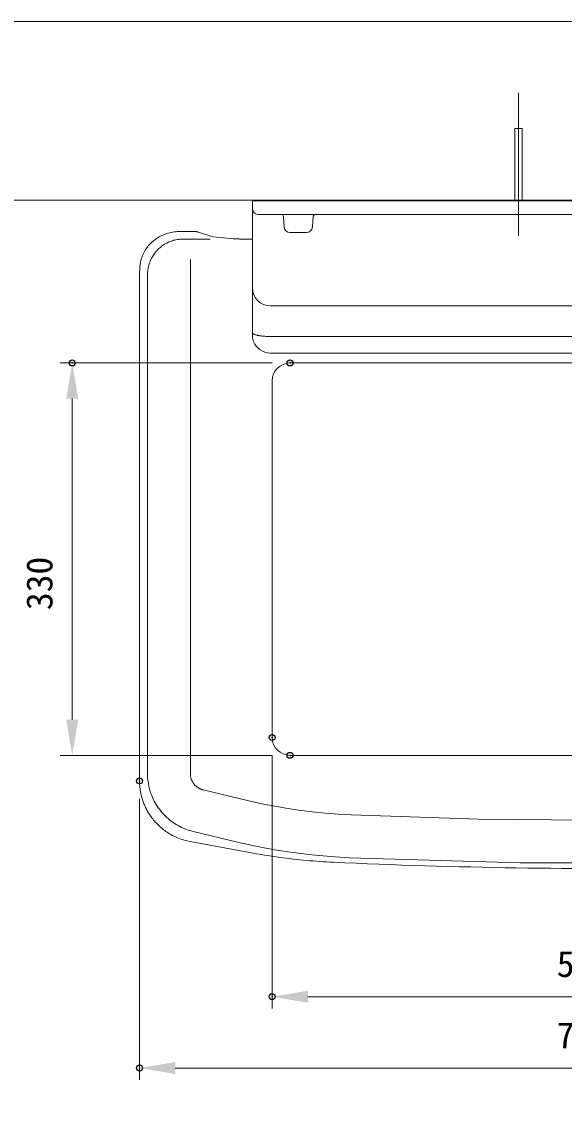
# Model space of a CAD drawing. Units: millimetres on the paper. Extents: x -203 to 203, y -143 to 143.
# Drawn here: x -67.2 to -21.6, y 47 to 138 of the extents above; entities that cross this region are included whole.
import ezdxf
from ezdxf.enums import TextEntityAlignment as Align

# ---------------------------------------------------------------- set-up
doc = ezdxf.new("R2010")
doc.units = ezdxf.units.MM
doc.header["$PDMODE"] = 32
doc.header["$PDSIZE"] = 0.5
for name, color, linetype, lineweight in [('0-1_DIMENSION_LINES$02_DIMENSI', 1, 'Continuous', 20), ('0-4_DIMENSION_LINES$04_SUB_LIN', 4, 'Continuous', 18), ('0-5_DIMENSION_LINES$03_LINES', 7, 'Continuous', 18), ('0-6_DIMENSION_LINES$01_CENTER_', 7, 'Continuous', 20), ('0-7_WAKU_INVISIBLE', 7, 'Continuous', 18), ('0-8_図面_FORMAT$01_WAKU$OUT_LINE', 6, 'Continuous', 18)]:
    doc.layers.add(name, color=color, linetype=linetype, lineweight=lineweight)
doc.layers.add('0-3_DEFPOINTS', color=7, linetype='Continuous')
doc.styles.add('ＭＳ ゴシック', font='')
doc.styles.get('ＭＳ ゴシック').set_extended_font_data('MS Gothic')

# ---------------------------------------------------------------- blocks, each defined once
blk = doc.blocks.new('D9')
at = {"layer": '0-1_DIMENSION_LINES$02_DIMENSI', "color": 7}
for p, q in [((1833.8, 1079.296), (1816, 1079.296)), ((1817, 1049.296), (1817, 1076.296)), ((1833.8, 1046.296), (1816, 1046.296))]:
    blk.add_line(p, q, dxfattribs=at)
for points in [[(1817.5, 1076.296), (1816.5, 1076.296), (1817, 1079.296)], [(1816.5, 1049.296), (1817.5, 1049.296), (1817, 1046.296)]]:
    blk.add_solid(points, dxfattribs=at)
at = {"layer": '0-3_DEFPOINTS'}
for p in [(1817, 1079.296), (1835.3, 1079.296), (1835.3, 1046.296)]:
    blk.add_point(p, dxfattribs=at)
at = {"layer": '0-1_DIMENSION_LINES$02_DIMENSI', "color": 7, "style": 'ＭＳ ゴシック'}
blk.add_text('330', height=2.199, rotation=90, dxfattribs=at).set_placement((1816, 1058.511), align=Align.BOTTOM_LEFT)
blk = doc.blocks.new('D11')
at = {"layer": '0-1_DIMENSION_LINES$02_DIMENSI', "color": 7}
for p, q in [((1822.659, 1042.647), (1822.659, 1019)), ((1901.344, 1042.647), (1901.344, 1019)), ((1898.344, 1020), (1825.659, 1020))]:
    blk.add_line(p, q, dxfattribs=at)
for points in [[(1825.659, 1020.5), (1825.659, 1019.5), (1822.659, 1020)], [(1898.344, 1019.5), (1898.344, 1020.5), (1901.344, 1020)]]:
    blk.add_solid(points, dxfattribs=at)
at = {"layer": '0-3_DEFPOINTS'}
for p in [(1822.659, 1044.147), (1901.344, 1044.147), (1822.659, 1020)]:
    blk.add_point(p, dxfattribs=at)
at = {"layer": '0-1_DIMENSION_LINES$02_DIMENSI', "color": 7, "style": 'ＭＳ ゴシック'}
blk.add_text('790', height=2.199, dxfattribs=at).set_placement((1857.716, 1021), align=Align.BOTTOM_LEFT)
blk = doc.blocks.new('D12')
at = {"layer": '0-1_DIMENSION_LINES$02_DIMENSI', "color": 7}
for p, q in [((1833.8, 1046.296), (1833.8, 1025)), ((1890.2, 1046.296), (1890.2, 1025)), ((1887.2, 1026), (1836.8, 1026))]:
    blk.add_line(p, q, dxfattribs=at)
for points in [[(1836.8, 1026.5), (1836.8, 1025.5), (1833.8, 1026)], [(1887.2, 1025.5), (1887.2, 1026.5), (1890.2, 1026)]]:
    blk.add_solid(points, dxfattribs=at)
at = {"layer": '0-3_DEFPOINTS'}
for p in [(1833.8, 1047.796), (1890.2, 1047.796), (1833.8, 1026)]:
    blk.add_point(p, dxfattribs=at)
at = {"layer": '0-1_DIMENSION_LINES$02_DIMENSI', "color": 7, "style": 'ＭＳ ゴシック'}
blk.add_text('565', height=2.199, dxfattribs=at).set_placement((1857.714, 1027), align=Align.BOTTOM_LEFT)

msp = doc.modelspace()

# ---------------------------------------------------------------- linework, layer by layer
at = {"layer": '0-4_DIMENSION_LINES$04_SUB_LIN'}
for p, q in [((-25.8, 123), (-25.8, 129)), ((-55.403, 119.171), (-55.486, 119.11)), ((-55.318, 119.228), (-55.403, 119.171)), ((-55.232, 119.283), (-55.318, 119.228)), ((-55.143, 119.335), (-55.232, 119.283)), ((-55.053, 119.383), (-55.143, 119.335)), ((-54.961, 119.429), (-55.053, 119.383)), ((-54.868, 119.471), (-54.961, 119.429)), ((-54.774, 119.511), (-54.868, 119.471)), ((-54.678, 119.547), (-54.774, 119.511)), ((-54.581, 119.579), (-54.678, 119.547)), ((-54.482, 119.609), (-54.581, 119.579)), ((-54.383, 119.634), (-54.482, 119.609)), ((-54.283, 119.657), (-54.383, 119.634)), ((-54.183, 119.676), (-54.283, 119.657)), ((-54.081, 119.692), (-54.183, 119.676)), ((-53.98, 119.704), (-54.081, 119.692)), ((-53.878, 119.713), (-53.98, 119.704)), ((-53.775, 119.718), (-53.878, 119.713)), ((-53.673, 119.72), (-53.775, 119.718)), ((-51.405, 119.72), (-53.673, 119.72)), ((-56.236, 118.279), (-56.288, 118.19)), ((-56.182, 118.365), (-56.236, 118.279)), ((-56.124, 118.45), (-56.182, 118.365)), ((-56.063, 118.532), (-56.124, 118.45)), ((-56, 118.613), (-56.063, 118.532)), ((-55.934, 118.691), (-56, 118.613)), ((-55.865, 118.767), (-55.934, 118.691)), ((-55.794, 118.841), (-55.865, 118.767)), ((-55.721, 118.912), (-55.794, 118.841)), ((-55.645, 118.981), (-55.721, 118.912)), ((-55.566, 119.047), (-55.645, 118.981)), ((-55.486, 119.11), (-55.566, 119.047)), ((-56.588, 117.43), (-56.61, 117.33)), ((-56.562, 117.529), (-56.588, 117.43)), ((-56.532, 117.627), (-56.562, 117.529)), ((-56.5, 117.724), (-56.532, 117.627)), ((-56.464, 117.82), (-56.5, 117.724)), ((-56.425, 117.915), (-56.464, 117.82)), ((-56.382, 118.008), (-56.425, 117.915)), ((-56.337, 118.1), (-56.382, 118.008)), ((-56.288, 118.19), (-56.337, 118.1)), ((-53.073, 118), (-53.073, 74.759)), ((-56.671, 116.822), (-56.673, 116.72)), ((-56.673, 116.72), (-56.673, 74.759)), ((-56.666, 116.924), (-56.671, 116.822)), ((-56.657, 117.027), (-56.666, 116.924)), ((-56.645, 117.128), (-56.657, 117.027)), ((-56.629, 117.229), (-56.645, 117.128)), ((-56.61, 117.33), (-56.629, 117.229)), ((-47.762, 111.726), (-47.733, 111.711)), ((-47.648, 111.677), (-47.604, 111.662)), ((-46.357, 111.524), (10.345, 111.524)), ((-56.673, 74.759), (-56.67, 74.588)), ((-53.073, 74.759), (-53.072, 74.711)), ((-53.072, 74.711), (-53.07, 74.663)), ((-53.07, 74.663), (-53.066, 74.615)), ((-53.066, 74.615), (-53.06, 74.568)), ((-56.67, 74.588), (-56.661, 74.417)), ((-56.661, 74.417), (-56.647, 74.246)), ((-56.647, 74.246), (-56.626, 74.076)), ((-56.626, 74.076), (-56.6, 73.907)), ((-56.6, 73.907), (-56.568, 73.739)), ((-56.568, 73.739), (-56.53, 73.572)), ((-53.06, 74.568), (-53.053, 74.52)), ((-53.053, 74.52), (-53.044, 74.473)), ((-53.044, 74.473), (-53.033, 74.426)), ((-53.033, 74.426), (-53.021, 74.38)), ((-53.021, 74.38), (-53.007, 74.334)), ((-53.007, 74.334), (-52.992, 74.289)), ((-52.992, 74.289), (-52.975, 74.244)), ((-52.975, 74.244), (-52.956, 74.2)), ((-52.956, 74.2), (-52.937, 74.156)), ((-52.937, 74.156), (-52.915, 74.113)), ((-52.915, 74.113), (-52.892, 74.071)), ((-52.892, 74.071), (-52.868, 74.03)), ((-52.868, 74.03), (-52.842, 73.989)), ((-52.842, 73.989), (-52.815, 73.949)), ((-52.815, 73.949), (-52.787, 73.911)), ((-52.787, 73.911), (-52.757, 73.873)), ((-52.757, 73.873), (-52.726, 73.837)), ((-52.726, 73.837), (-52.694, 73.801)), ((-52.694, 73.801), (-52.661, 73.767)), ((-52.661, 73.767), (-52.626, 73.733)), ((-52.626, 73.733), (-52.591, 73.701)), ((-52.591, 73.701), (-52.554, 73.671)), ((-56.53, 73.572), (-56.487, 73.406)), ((-56.487, 73.406), (-56.437, 73.242)), ((-56.437, 73.242), (-56.383, 73.08)), ((-56.383, 73.08), (-56.323, 72.92)), ((-56.323, 72.92), (-56.257, 72.762)), ((-52.554, 73.671), (-52.516, 73.641)), ((-52.516, 73.641), (-52.477, 73.613)), ((-52.477, 73.613), (-52.438, 73.586)), ((-52.438, 73.586), (-52.397, 73.561)), ((-52.397, 73.561), (-52.356, 73.536)), ((-52.356, 73.536), (-52.314, 73.514)), ((-52.314, 73.514), (-52.271, 73.493)), ((-52.271, 73.493), (-52.227, 73.473)), ((-52.227, 73.473), (-52.182, 73.455)), ((-52.182, 73.455), (-52.138, 73.438)), ((-52.138, 73.438), (-52.092, 73.423)), ((-52.092, 73.423), (-52.046, 73.409)), ((-52.046, 73.409), (-52, 73.397)), ((-52, 73.397), (-48.284, 72.505)), ((-56.257, 72.762), (-56.186, 72.606)), ((-56.186, 72.606), (-56.11, 72.453)), ((-56.11, 72.453), (-56.028, 72.302)), ((-56.028, 72.302), (-55.941, 72.155)), ((-55.941, 72.155), (-55.85, 72.01)), ((-55.85, 72.01), (-55.753, 71.869)), ((-55.753, 71.869), (-55.652, 71.731)), ((-48.284, 72.505), (-47.208, 72.261)), ((-47.208, 72.261), (-46.126, 72.042)), ((-46.126, 72.042), (-45.039, 71.849)), ((-55.652, 71.731), (-55.546, 71.596)), ((-55.546, 71.596), (-55.435, 71.466)), ((-55.435, 71.466), (-55.32, 71.339)), ((-55.32, 71.339), (-55.201, 71.216)), ((-55.201, 71.216), (-55.078, 71.097)), ((-55.078, 71.097), (-54.951, 70.983)), ((-54.951, 70.983), (-54.819, 70.873)), ((-45.039, 71.849), (-43.947, 71.683)), ((-43.947, 71.683), (-42.851, 71.543)), ((-42.851, 71.543), (-41.752, 71.429)), ((-41.752, 71.429), (-40.652, 71.342)), ((-40.652, 71.342), (-39.551, 71.281)), ((-39.551, 71.281), (-28.866, 70.935)), ((-54.819, 70.873), (-54.685, 70.767)), ((-54.685, 70.767), (-54.546, 70.667)), ((-54.546, 70.667), (-54.404, 70.571)), ((-54.404, 70.571), (-54.259, 70.48)), ((-54.259, 70.48), (-54.111, 70.394)), ((-54.111, 70.394), (-53.961, 70.313)), ((-53.961, 70.313), (-53.807, 70.237)), ((-53.807, 70.237), (-53.651, 70.167)), ((-53.651, 70.167), (-53.493, 70.102)), ((-53.493, 70.102), (-53.332, 70.042)), ((-28.866, 70.935), (-18.173, 70.82)), ((-53.332, 70.042), (-53.17, 69.988)), ((-53.17, 69.988), (-53.006, 69.94)), ((-53.006, 69.94), (-52.84, 69.897)), ((-52.84, 69.897), (-49.124, 69.005)), ((-49.124, 69.005), (-47.575, 68.659)), ((-47.575, 68.659), (-46.015, 68.363)), ((-46.015, 68.363), (-44.447, 68.118)), ((-44.447, 68.118), (-42.871, 67.923)), ((-42.871, 67.923), (-41.29, 67.778)), ((-41.29, 67.778), (-39.706, 67.684)), ((-39.706, 67.684), (-25.353, 67.271)), ((-25.353, 67.271), (-10.993, 67.271))]:
    msp.add_line(p, q, dxfattribs=at)
msp.add_lwpolyline([(-25.8, 129), (-25.2, 129), (-25.2, 123)], dxfattribs=at)
for centre, radius, start, end in [((-47.786, 111.837), 0.0712, 180.7562, 203.46541), ((-47.758, 111.849), 0.102, 203.65023, 219.41244), ((-47.704, 111.892), 0.171, 219.25841, 228.73736), ((-47.648, 111.956), 0.256, 228.51283, 235.96472), ((-47.591, 112.04), 0.357, 235.9561, 241.30996), ((-47.397, 112.418), 0.782, 244.60368, 247.95867), ((-47.332, 112.578), 0.955, 247.95826, 250.70772), ((-47.087, 113.34), 1.755, 252.85704, 255.5556), ((-46.98, 113.757), 2.186, 255.55562, 257.72253), ((-46.83, 114.445), 2.89, 257.72213, 259.36089), ((-46.733, 114.952), 3.406, 259.33764, 261.03307), ((-46.644, 115.517), 3.978, 261.03295, 262.48465), ((-46.54, 116.304), 4.772, 262.48447, 263.69451), ((-46.432, 117.28), 5.755, 263.69511, 266.04604), ((-46.386, 117.946), 6.422, 266.04574, 268.15272), ((-46.36, 118.765), 7.242, 268.15228, 270.0205)]:
    msp.add_arc(centre, radius, start, end, dxfattribs=at)
at = {"layer": '0-5_DIMENSION_LINES$03_LINES'}
for p, q in [((-68, 123), (32, 123)), ((-47.857, 112.007), (-47.857, 122.92)), ((-47.857, 122.92), (11.857, 122.92)), ((-32.434, 123), (-33.034, 123)), ((11.356, 121.77), (-47.357, 121.77)), ((10.345, 121.77), (-46.357, 121.77)), ((-45.246, 121.58), (-45.202, 120.744)), ((-42.566, 121.77), (-43.307, 121.77)), ((7.295, 121.77), (-43.307, 121.77)), ((-42.766, 121.58), (-42.81, 120.744)), ((-52.714, 120.349), (-53.939, 120.349)), ((-52.446, 120.312), (-52.451, 120.314)), ((-51.182, 119.901), (-52.4, 120.298)), ((-44.006, 120.27), (-44.703, 120.27)), ((-44.006, 120.27), (-44.703, 120.27)), ((-43.309, 120.27), (-44.006, 120.27)), ((-43.309, 120.27), (-44.006, 120.27)), ((-51.148, 119.894), (-51.182, 119.901)), ((-50.87, 119.862), (-51.148, 119.894)), ((-49.713, 119.761), (-50.87, 119.862)), ((-49.47, 119.743), (-49.713, 119.761)), ((-49.013, 119.723), (-49.02, 119.723)), ((-48.941, 119.72), (-49.013, 119.723)), ((-48.865, 119.719), (-48.941, 119.72)), ((-48.79, 119.717), (-48.865, 119.719)), ((-48.21, 119.713), (-48.384, 119.713)), ((-48.061, 119.713), (-48.21, 119.713)), ((-47.956, 119.713), (-48.061, 119.713)), ((-47.938, 119.713), (-47.956, 119.713)), ((-47.92, 119.712), (-47.938, 119.713)), ((-47.902, 119.712), (-47.92, 119.712)), ((-57.311, 117.405), (-57.323, 117.218)), ((-47.857, 112.007), (-47.857, 117.637)), ((-57.344, 116.467), (-57.341, 74.147)), ((-46.357, 114.1), (10.345, 114.1)), ((-46.357, 114.1), (10.345, 114.1)), ((-46.357, 114.1), (10.345, 114.1)), ((-47.857, 111.836), (-47.857, 112.007)), ((-47.857, 111.633), (-47.857, 112.007)), ((-47.857, 111.633), (-47.857, 111.836)), ((-47.857, 111.633), (-47.857, 111.836)), ((-47.857, 111.633), (-47.855, 111.547)), ((-47.855, 111.547), (-47.857, 111.633)), ((-46.357, 110.12), (-20.45, 110.12)), ((-20.45, 109.296), (-44.7, 109.296)), ((-46.2, 77.796), (-46.2, 107.796)), ((8.7, 76.296), (-44.7, 76.296)), ((-53.097, 69.052), (-47.792, 68.077))]:
    msp.add_line(p, q, dxfattribs=at)
for centre, radius, start, end in [((-47.357, 122.27), 0.5, 180, 270), ((-45.446, 121.57), 0.2, 3, 90), ((-42.567, 121.57), 0.199, 162.33181, 176.90025), ((-42.563, 121.568), 0.203, 148.14835, 162.37386), ((-42.567, 121.571), 0.198, 133.56114, 148.18927), ((-42.568, 121.571), 0.198, 118.81096, 133.43906), ((-42.565, 121.567), 0.203, 104.6268, 118.85187), ((-42.566, 121.571), 0.199, 90.10133, 104.66886), ((-53.933, 116.755), 3.594, 106.05267, 114.03295), ((-53.93, 116.748), 3.602, 98.10204, 106.06154), ((-53.939, 116.821), 3.527, 90, 98.13665), ((-52.714, 119.143), 1.206, 87.21379, 89.99979), ((-52.714, 119.141), 1.208, 84.43387, 87.21417), ((-52.633, 119.783), 0.561, 71.05, 86.35703), ((-52.695, 119.405), 0.941, 71.75516, 74.66878), ((-44.703, 120.77), 0.5, 183, 270), ((-43.309, 120.77), 0.5, 270, 357), ((-54.192, 117.103), 3.155, 137.00482, 145.8298), ((-54.079, 116.997), 3.311, 128.61929, 137.00021), ((-54.025, 116.929), 3.397, 120.46457, 128.61929), ((-54.049, 116.97), 3.349, 118.21221, 120.46573), ((-53.972, 116.827), 3.512, 116.06929, 118.21242), ((-53.896, 116.671), 3.685, 114.03317, 116.06956), ((-48.671, 132.863), 13.144, 266.51842, 267.17302), ((-48.591, 134.502), 14.786, 267.17302, 267.75496), ((-48.508, 136.608), 16.893, 267.75495, 268.2643), ((-48.353, 142.865), 23.152, 268.91991, 269.25443), ((-48.374, 141.261), 21.548, 269.25443, 269.61385), ((-48.384, 139.865), 20.152, 269.61385, 269.99818), ((-47.951, 118.747), 0.966, 84.42956, 87.09183), ((-54.351, 117.198), 2.97, 154.95604, 159.62738), ((-54.3, 117.174), 3.026, 150.37919, 154.95757), ((-54.305, 117.18), 3.019, 145.8298, 150.41596), ((-54.416, 117.216), 2.901, 170.67552, 176.26672), ((-54.388, 117.212), 2.93, 165.14882, 170.67633), ((-54.391, 117.213), 2.926, 159.62738, 165.16199), ((-42.42, 116.472), 14.924, 179.05973, 180.0175), ((-45.069, 116.515), 12.274, 177.89169, 179.05989), ((-46.913, 116.583), 10.429, 176.5112, 177.89117), ((-46.357, 115.6), 1.5, 180, 270), ((-46.358, 111.62), 1.499, 182.86708, 188.74714), ((-46.358, 111.62), 1.499, 182.86708, 188.74714), ((-46.351, 111.621), 1.506, 188.74353, 194.59534), ((-46.351, 111.621), 1.506, 188.74353, 194.59534), ((-46.358, 111.619), 1.498, 194.59173, 200.47421), ((-46.358, 111.619), 1.498, 194.59173, 200.47421), ((-46.357, 111.62), 1.5, 200.48483, 270), ((-46.357, 111.62), 1.5, 200.48483, 270), ((-44.7, 107.796), 1.5, 90, 180), ((-44.7, 77.796), 1.5, 180, 270), ((-52.15, 74.154), 5.191, 180.07334, 185.96965), ((-52.117, 74.157), 5.224, 185.9668, 191.82235), ((-52.132, 74.153), 5.209, 191.81879, 197.69274), ((-52.189, 74.136), 5.15, 197.69934, 201.69577), ((-52.169, 74.144), 5.17, 201.69482, 205.67406), ((-52.169, 74.144), 5.171, 205.67303, 209.65247), ((-52.138, 74.161), 5.206, 209.65417, 214.51486), ((-52.147, 74.155), 5.195, 214.51275, 219.38384), ((-52.182, 74.126), 5.15, 219.38193, 224.2974), ((-52.178, 74.13), 5.155, 224.2974, 229.71598), ((-52.147, 74.165), 5.202, 229.70309, 235.07159), ((-52.156, 74.151), 5.185, 235.06873, 240.45513), ((-52.172, 74.123), 5.154, 240.45513, 246.86085), ((-52.147, 74.179), 5.215, 246.8446, 253.17276), ((-52.151, 74.164), 5.199, 253.16878, 259.51842), ((-38.741, 117.35), 50.098, 259.59166, 262.17784), ((-38.742, 117.338), 50.086, 262.17752, 264.76428), ((-38.757, 117.169), 49.916, 264.76396, 267.35956), ((-18.001, 567.203), 500.428, 267.35933, 269.11997), ((-17.998, 567.313), 500.538, 269.11987, 270.88013)]:
    msp.add_arc(centre, radius, start, end, dxfattribs=at)
at = {"layer": '0-6_DIMENSION_LINES$01_CENTER_'}
msp.add_line((-25.5, 132), (-25.5, 120), dxfattribs=at)
at = {"layer": '0-7_WAKU_INVISIBLE'}
msp.add_line((198, 138), (-198, 138), dxfattribs=at)
at = {"layer": '0-8_図面_FORMAT$01_WAKU$OUT_LINE'}
msp.add_lwpolyline([(-198, -138), (198, -138), (198, 138), (-198, 138)], close=True, dxfattribs=at)

# ---------------------------------------------------------------- block references
at = {"layer": '0-1_DIMENSION_LINES$02_DIMENSI'}
for name in ['D9', 'D12', 'D11']:
    msp.add_blockref(name, (-1880, -970), dxfattribs=at)

doc.saveas('drawing.dxf')
